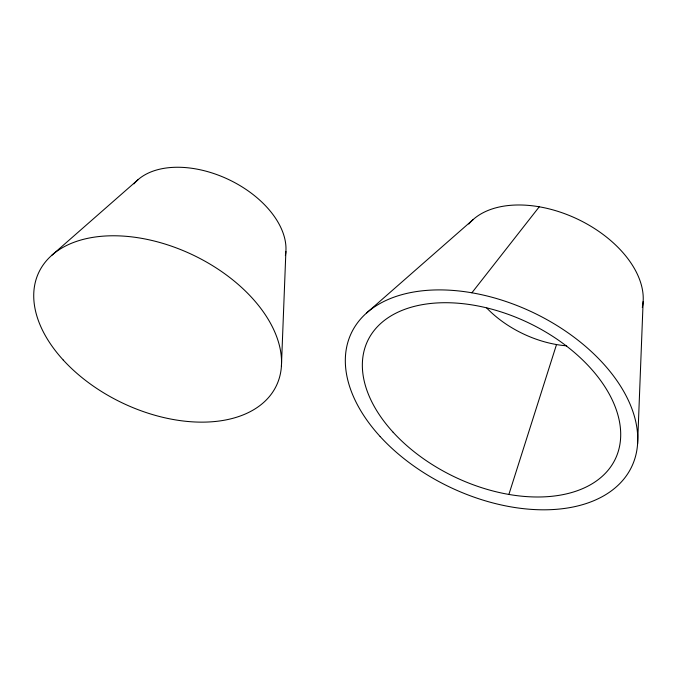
<?xml version="1.0" encoding="UTF-8"?>
<svg xmlns="http://www.w3.org/2000/svg" width="677" height="677" viewBox="0 0 677 677"><rect width="100%" height="100%" fill="white"/><g stroke="black" fill="none" stroke-linecap="round" stroke-linejoin="round"><path stroke-width="1.02" d="M281.412 366.342L285.889 251.429M637.59 443.968L643.133 301.561M508.892 494.43L556.519 344.551M471.886 292.794L539.264 206.798M51.816 255.288L137.871 179.837M366.655 312.918L473.299 219.416M566.674 345.829A84.837 52.84 25.5 0 1 486.763 308.052M468.814 224.036A97.344 60.634 25.5 0 1 578.15 219.407A97.344 60.634 25.5 0 1 642.295 307.476M133.961 183.865A84.837 52.84 25.5 0 1 228.521 179.481A84.837 52.84 25.5 0 1 285.364 255.567M393.125 432.248A137.194 85.446 25.5 0 0 613.218 462.95A137.194 85.446 25.5 0 0 468.256 304.345A137.194 85.446 25.5 0 0 393.125 432.248M380.144 436.521A155.295 96.726 25.5 0 0 629.271 471.277A155.295 96.726 25.5 0 0 465.184 291.745A155.295 96.726 25.5 0 0 380.144 436.521M63.249 360.037A131.6 81.968 25.5 0 0 274.363 389.487A131.6 81.968 25.5 0 0 135.315 237.339A131.6 81.968 25.5 0 0 63.249 360.037"/></g></svg>
